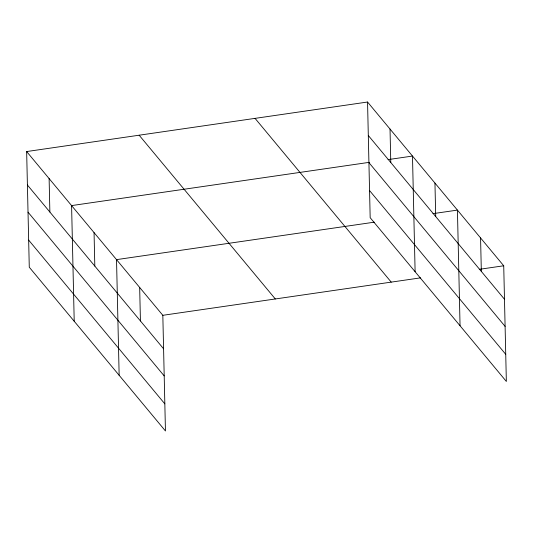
<?xml version="1.0" encoding="UTF-8"?>
<svg xmlns="http://www.w3.org/2000/svg" width="533" height="533" viewBox="0 0 533 533"><rect width="100%" height="100%" fill="white"/><g stroke="black" fill="none" stroke-linecap="round" stroke-linejoin="round"><path stroke-width="0.8" d="M26.65 151.552L162.825 315.309L165.45 430.977L29.275 267.22L26.65 151.552L367.55 102.023L503.725 265.78L506.35 381.448L370.175 217.691L367.55 102.023M369.282 162.338L71.589 205.591L74.214 321.259M388.031 159.614L412.489 156.062L415.114 271.73M374.273 222.181L116.527 259.631L119.152 375.299M432.969 213.653L457.427 210.102L460.052 325.77M162.825 315.309L420.577 277.86M479.267 269.332L503.725 265.78M368.31 135.502L504.485 299.26M368.929 162.625L505.097 326.383M369.562 190.567L505.737 354.325M255.054 118.366L391.229 282.124M139.146 135.209L275.321 298.966M27.41 185.031L163.584 348.795M28.022 212.154L164.197 375.912M28.662 240.097L164.83 403.861M480.573 237.938L481.332 271.424M434.955 183.079L435.714 216.565M390.023 129.039L390.782 162.518M139.673 287.474L140.432 320.953M94.055 232.615L94.814 266.094M49.116 178.575L49.875 212.054"/></g></svg>
